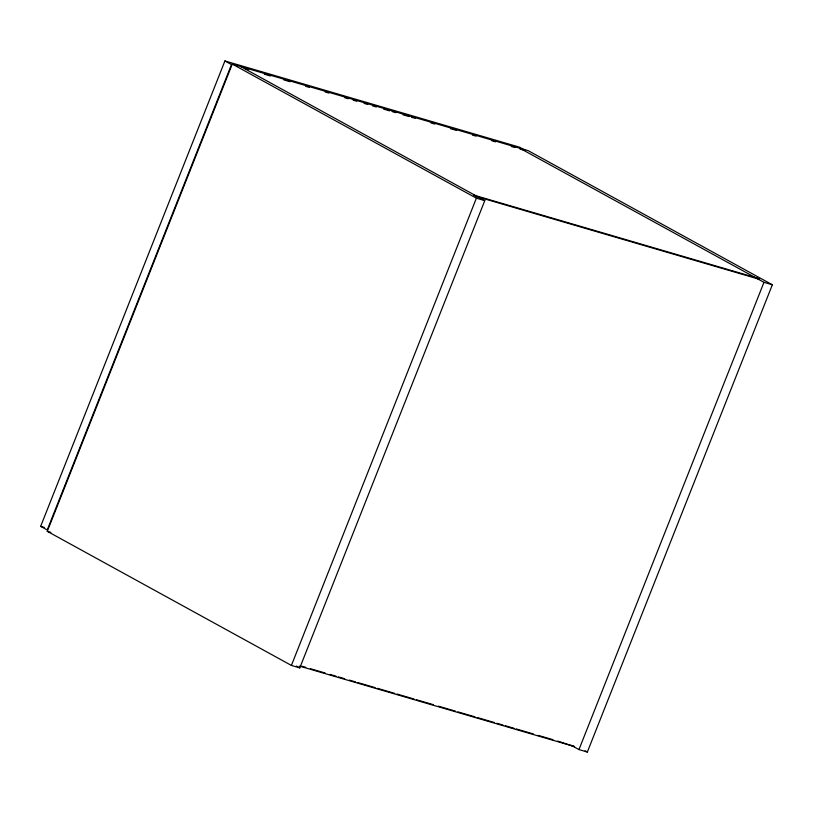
<?xml version="1.0" encoding="UTF-8"?>
<svg xmlns="http://www.w3.org/2000/svg" width="813" height="813" viewBox="0 0 813 813"><rect width="100%" height="100%" fill="white"/><g stroke="black" fill="none" stroke-linecap="round" stroke-linejoin="round"><path stroke-width="1.22" d="M224.906 60.965L231.492 64.583L47.235 529.974L40.65 526.357L224.906 60.965L519.385 147.143L524.873 150.151M240.678 66.524L484.782 200.628L299.784 667.88L291.4 665.43L47.286 531.326L232.284 64.075L528.237 150.679L772.35 284.774L587.352 752.035L578.968 749.576L571.193 745.308M291.4 665.43L476.398 198.169L232.284 64.075M578.968 749.576L763.966 282.324L519.853 148.23M244.886 68.505L248.534 69.572M264.347 74.196L270.434 75.985M283.818 79.898L289.906 81.676M305.718 86.31L309.377 87.377M325.19 92.001L328.838 93.068M344.661 97.702L348.31 98.769M353.177 100.192L356.826 101.259M364.133 103.403L367.781 104.471M372.649 105.893L376.297 106.96M383.604 109.094L389.681 110.873M392.12 111.584L395.768 112.661M403.065 114.796L409.152 116.574M411.591 117.285L415.24 118.352M431.053 122.987L434.701 124.054M450.524 128.678L456.611 130.466M472.424 135.09L476.083 136.157M491.895 140.791L495.544 141.858M511.367 146.482L515.015 147.549M519.883 148.982L523.531 150.049M476.398 198.169L484.782 200.628M763.966 282.324L772.35 284.774M40.65 526.357L44.298 527.424M47.286 531.326L50.884 532.383M301.847 666.193L305.698 667.321M310.383 668.693L325.17 673.022M329.885 674.404L336.125 676.223M338.421 676.894L344.651 678.723M349.387 680.105L355.606 681.924M357.923 682.605L375.078 687.625M377.435 688.316L394.559 693.326M396.937 694.028L414.03 699.028M416.439 699.729L433.512 704.729M438.38 706.151L455.453 711.151M457.851 711.853L474.965 716.853M477.322 717.544L494.467 722.564M496.804 723.245L503.003 725.064M505.32 725.745L513.979 728.275M516.275 728.946L533.48 733.976M538.186 735.359L552.982 739.688M557.667 741.06L574.598 746.608L299.499 666.101M585.136 750.816L587.352 752.035M296.46 666.05L299.784 667.88M757.269 278.076L473.654 195.079L475.981 196.36L759.596 279.357L757.269 278.076"/></g></svg>
